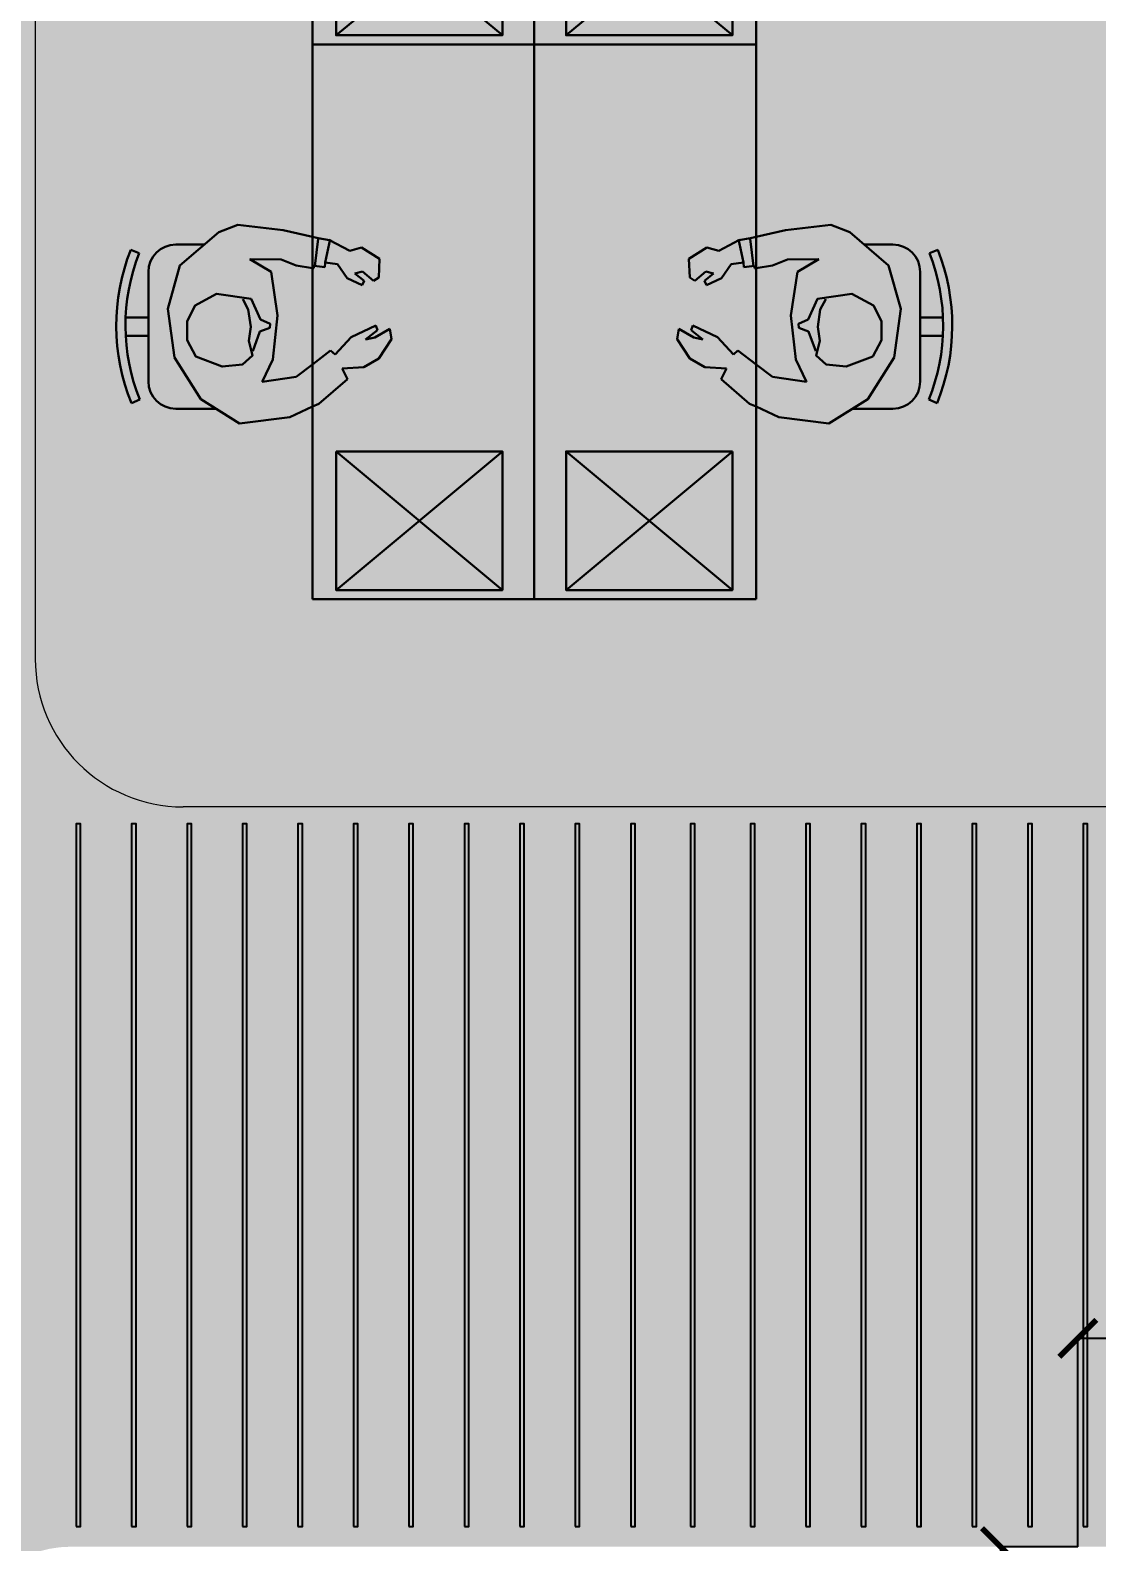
# Model space of a CAD drawing. Header units: millimetres. Extents: x 263321 to 4958806, y 33647 to 987811.
# Drawn here: x 2348841 to 2351726, y 487296 to 491383 of the extents above; entities that cross this region are included whole.
import ezdxf

# ---------------------------------------------------------------- set-up
doc = ezdxf.new("R2010")
doc.units = ezdxf.units.MM
doc.header["$PDMODE"] = 3
for name, color, linetype, lineweight in [('A-FURN-MODULAR', 6, 'Continuous', 18), ('A-FURN-TABLE-GROMMET', 7, 'Continuous', 9), ('FURNITURE', 30, 'Continuous', 5)]:
    doc.layers.add(name, color=color, linetype=linetype, lineweight=lineweight)
for name, color, linetype in [('CEILING TOA', 7, 'Continuous'), ('FLOORING TOA', 7, 'Continuous'), ('PARTITION DIM.', 250, 'Continuous')]:
    doc.layers.add(name, color=color, linetype=linetype)
doc.styles.get("Standard").update_dxf_attribs({"font": 'arial.ttf'})
doc.styles.add('TEXT @ 150', font='arial.ttf', dxfattribs={"height": 225})
doc.dimstyles.new('DIM @ 150', dxfattribs={"dimtxt": 225, "dimasz": 100, "dimexe": 1, "dimexo": 0, "dimgap": 0.5, "dimtad": 0, "dimdec": 0, "dimzin": 0, "dimdsep": 46, "dimtxsty": 'TEXT @ 150', "dimblk": 'ARCHTICK', "dimcen": -2, "dimclrd": 8, "dimclre": 8, "dimclrt": 7, "dimadec": 0, "dimazin": 0, "dimtfac": 1, "dimtdec": 0, "dimtofl": 0, "dimtmove": 0, "dimatfit": 3, "dimldrblk": 'OPEN90', "dimfxl": 1, "dimtolj": 1, "dimtzin": 0, "dimlwd": -1, "dimlwe": -1, "dimarcsym": 0})

# ---------------------------------------------------------------- blocks, each defined once
blk = doc.blocks.new('EWDSXC')
at = {"layer": 'FURNITURE', "color": 20, "lineweight": 30}
for p, q in [((2181354.7, 122523.5), (2181804.7, 122898.5)), ((2181354.7, 122898.5), (2181804.7, 122523.5)), ((2181890.8, 121423.5), (2181290.8, 121423.5))]:
    blk.add_line(p, q, dxfattribs=at)
at = {"layer": 'FURNITURE', "color": 8, "lineweight": 30}
for p, q in [((2181093.5, 122448.2, 0), (2180988.7, 122382.5, 0)), ((2181229.6, 122430.8, 0), (2181093.5, 122448.2, 0)), ((2181029.8, 122408.2, 0), (2180920.8, 122408.2, 0)), ((2181290.8, 122402.6, 0), (2181229.6, 122430.8, 0)), ((2181308.1, 122394.6, 0), (2181290.8, 122402.6, 0)), ((2180988.7, 122382.5, 0), (2180917.2, 122269.7, 0)), ((2181385.3, 122328.3, 0), (2181308.1, 122394.6, 0)), ((2180846.8, 122334.2, 0), (2180846.8, 122038.2, 0)), ((2181183.6, 122274.7, 0), (2181154.5, 122335.4, 0)), ((2181154.5, 122335.4, 0), (2181246.3, 122322.2, 0)), ((2181290.8, 122288.2, 0), (2181246.3, 122322.2, 0)), ((2181370.8, 122299.7, 0), (2181385.3, 122328.3, 0)), ((2181196.3, 122156, 0), (2181183.6, 122274.7, 0)), ((2181290.8, 122288.2, 0), (2181339.7, 122250.9, 0)), ((2181429.8, 122296.2, 0), (2181370.8, 122299.7, 0)), ((2181470.4, 122272.3, 0), (2181429.8, 122296.2, 0)), ((2180917.2, 122269.7, 0), (2180899.1, 122138.1, 0)), ((2181339.7, 122250.9, 0), (2181352.2, 122262, 0)), ((2181352.2, 122262, 0), (2181395.1, 122214.3, 0)), ((2181504.2, 122220.5, 0), (2181470.4, 122272.3, 0)), ((2181395.1, 122214.3, 0), (2181461.8, 122183.1, 0)), ((2181466.7, 122196, 0), (2181434.4, 122221.3, 0)), ((2181434.4, 122221.3, 0), (2181459.2, 122215.6, 0)), ((2181459.2, 122215.6, 0), (2181499.8, 122192.4, 0)), ((2181461.8, 122183.1, 0), (2181466.7, 122196, 0)), ((2181499.8, 122192.4, 0), (2181504.2, 122220.5, 0)), ((2181179, 122037.9, 0), (2181196.3, 122156, 0)), ((2180899.1, 122138.1, 0), (2180932.1, 122020.8, 0)), ((2181424.8, 122073.8, 0), (2181384.6, 122055.1, 0)), ((2181430.2, 122062.6, 0), (2181424.8, 122073.8, 0)), ((2181384.6, 122055.1, 0), (2181358.1, 122017.3, 0)), ((2181405.7, 122042.3, 0), (2181430.2, 122062.6, 0)), ((2181426.5, 122037.5, 0), (2181405.7, 122042.3, 0)), ((2181456.2, 122062.7, 0), (2181426.5, 122037.5, 0)), ((2181470, 122053.5, 0), (2181456.2, 122062.7, 0)), ((2181472.5, 122003.1, 0), (2181470, 122053.5, 0)), ((2180932.1, 122020.8, 0), (2181037.2, 121931, 0)), ((2181121.3, 122003.8, 0), (2181205.9, 122005.1, 0)), ((2181205.9, 122005.1, 0), (2181246.3, 122020.5, 0)), ((2181290.8, 122028, 0), (2181246.3, 122020.5, 0)), ((2181294.6, 122027.8, 0), (2181290.1, 122028, 0)), ((2181295.2, 122021.6, 0), (2181294.6, 122027.8, 0)), ((2181323.9, 122025.1, 0), (2181295.2, 122021.6, 0)), ((2181325.1, 122012.8, 0), (2181323.9, 122025.1, 0)), ((2181358.1, 122017.3, 0), (2181325.1, 122012.8, 0)), ((2181423.6, 121972.4, 0), (2181472.5, 122003.1, 0)), ((2180920.8, 121964.2, 0), (2180998.3, 121964.2, 0)), ((2181306.2, 121947.3, 0), (2181337.2, 121952.2, 0)), ((2181337.2, 121952.2, 0), (2181391.8, 121981.6, 0)), ((2181391.8, 121981.6, 0), (2181423.6, 121972.4, 0)), ((2181037.2, 121931, 0), (2181088.5, 121911.2, 0)), ((2181088.5, 121911.2, 0), (2181211.3, 121925.1, 0)), ((2181290.8, 121943.7, 0), (2181211.3, 121925.1, 0)), ((2181290.8, 121943.7, 0), (2181306.2, 121947.3, 0))]:
    blk.add_line(p, q, dxfattribs=at)
at = {"layer": 'FURNITURE', "color": 20, "lineweight": 30}
for points in [[(2181290.8, 122923.5), (2181290.8, 121423.5), (2181890.8, 121423.5), (2181890.8, 122923.5)], [(2181354.7, 122523.5), (2181354.7, 122898.5), (2181804.7, 122898.5), (2181804.7, 122523.5)]]:
    blk.add_lwpolyline(points, close=True, dxfattribs=at)
at = {"layer": 'FURNITURE', "color": 8, "lineweight": 30, "elevation": 0}
for points in [[(2180801, 122392.9), (2180823.8, 122383.6)], [(2181102.2, 122111.7), (2181117.2, 122140.2), (2181123.6, 122186.5), (2181118.7, 122225), (2181128.6, 122264.2), (2181101.5, 122288.5), (2181046.8, 122294.4), (2180974.9, 122267.2), (2180951.6, 122222.4), (2180951.6, 122171.8), (2180973, 122129), (2181031.3, 122097.9), (2181124.6, 122111.5), (2181150, 122166.6), (2181176.4, 122178.7), (2181175, 122189.4), (2181148.6, 122199.4), (2181129.4, 122252.8)], [(2180784.7, 122210.7), (2180846.8, 122210.7)], [(2180784.7, 122161.4), (2180846.8, 122161.4)], [(2181179, 122037.9), (2181121.3, 122003.8)], [(2181297.6, 122023.1), (2181306.6, 121949.2)], [(2181325.1, 122012.8), (2181338.7, 121949.9)], [(2180799, 121978.7), (2180821.8, 121988)]]:
    blk.add_lwpolyline(points, dxfattribs=at)
blk.add_lwpolyline([(2181290.1, 122028, 0.034638), (2181290.8, 122038.2), (2181290.8, 122288.2)], format="xyb", dxfattribs=at)
at = {"layer": 'FURNITURE', "color": 8, "lineweight": 30}
for centre, radius, start, end in [((2180920.8, 122334.2, 0), 74, 89.9999, 179.9999), ((2181317.2, 122183.3, 0), 557.1, 157.9006, 201.542), ((2181317.2, 122183.3, 0), 532.5, 157.9006, 201.5161), ((2180920.8, 122038.2, 0), 74, 179.9999, 269.9999)]:
    blk.add_arc(centre, radius, start, end, dxfattribs=at)
blk = doc.blocks.new('_ArchTick')
at = {"color": 0, "linetype": 'ByBlock', "const_width": 0.15}
blk.add_lwpolyline([(-0.5, -0.5), (0.5, 0.5)], dxfattribs=at)
blk = doc.blocks.new('*D651')
at = {"layer": 'Defpoints', "color": 0, "transparency": 16777216}
for p in [(2351675, 487283.1), (2351465.5, 484483.1), (2351675, 484483.1, 0)]:
    blk.add_point(p, dxfattribs=at)
at = {"layer": 'PARTITION DIM.', "color": 8, "transparency": 16777216}
for p, q in [((2351675, 487283.1), (2351464.5, 487283.1)), ((2351465.5, 487283.1), (2351465.5, 486258.6)), ((2351465.5, 484483.1), (2351465.5, 485507.6)), ((2351675, 484483.1), (2351464.5, 484483.1))]:
    blk.add_line(p, q, dxfattribs=at)
at = {"layer": 'PARTITION DIM.', "color": 8, "transparency": 16777216, "xscale": 100, "yscale": 100, "zscale": 100}
for p, rotation in [((2351465.5, 487283.1), 90), ((2351465.5, 484483.1), 270)]:
    blk.add_blockref('_ArchTick', p, dxfattribs=dict(at, rotation=rotation))
at = {"layer": 'PARTITION DIM.', "color": 7, "transparency": 16777216, "insert": (2351465.5, 485883.1), "char_height": 250, "attachment_point": 5, "rotation": 90}
blk.add_mtext('\\A1;2800', dxfattribs=at)
blk = doc.blocks.new('_Open90')
at = {"color": 0, "linetype": 'ByBlock'}
for p, q in [((-0.5, 0.5), (0, 0)), ((0, 0), (-1, 0)), ((0, 0), (-0.5, -0.5))]:
    blk.add_line(p, q, dxfattribs=at)
blk = doc.blocks.new('*D652')
at = {"layer": 'Defpoints', "color": 0, "transparency": 16777216}
for p in [(2352001.6, 487846.4), (2351675, 487283.1), (2352001.6, 487224.6, 0)]:
    blk.add_point(p, dxfattribs=at)
at = {"layer": 'PARTITION DIM.', "color": 8, "transparency": 16777216}
for p, q in [((2351675, 487283.1), (2351675, 487847.4)), ((2351675, 487846.4), (2352001.6, 487846.4)), ((2352001.6, 487224.6), (2352001.6, 487847.4)), ((2352001.6, 487846.4), (2352101.6, 487846.4))]:
    blk.add_line(p, q, dxfattribs=at)
at = {"layer": 'PARTITION DIM.', "color": 8, "transparency": 16777216, "xscale": 100, "yscale": 100, "zscale": 100, "rotation": 180}
blk.add_blockref('_ArchTick', (2351675, 487846.4), dxfattribs=at)
at = {"layer": 'PARTITION DIM.', "color": 8, "transparency": 16777216, "xscale": 100, "yscale": 100, "zscale": 100}
blk.add_blockref('_ArchTick', (2352001.6, 487846.4), dxfattribs=at)
at = {"layer": 'PARTITION DIM.', "color": 7, "transparency": 16777216, "insert": (2352378.2, 487846.4), "char_height": 250, "attachment_point": 5}
blk.add_mtext('\\A1;327', dxfattribs=at)

msp = doc.modelspace()

# ---------------------------------------------------------------- hatches: boundary and pattern name
at = {"layer": 'FLOORING TOA', "true_color": 0xc7c8ca}
h = msp.add_hatch(dxfattribs=at)
h.set_pattern_fill('EARTH', color=9, scale=120)
edge = h.paths.add_edge_path()
edge.add_line((2399150.3, 470683.1), (2406751.6, 470683.1))
edge.add_line((2406751.6, 470683.1), (2406751.6, 489283.1))
edge.add_line((2406751.6, 489283.1), (2406777, 491421.9))
edge.add_line((2406777, 491421.9), (2410711.6, 491383.1))
edge.add_line((2410711.6, 491383.1), (2410711.6, 490662.8))
edge.add_line((2410711.6, 490662.8), (2412251.6, 490662.8))
edge.add_line((2412251.6, 490662.8), (2412251.6, 491383.1))
edge.add_line((2412251.6, 491383.1), (2413501.6, 491383.1))
edge.add_line((2413501.6, 491383.1), (2413501.6, 490641.9))
edge.add_line((2413501.6, 490641.9), (2414541.6, 490641.9))
edge.add_line((2414541.6, 490641.9), (2414541.6, 491383.1))
edge.add_line((2414541.6, 491383.1), (2419059.8, 491383.1))
edge.add_line((2419059.8, 491383.1), (2419290.9, 492883.1))
edge.add_line((2419290.9, 492883.1), (2413191.6, 492883.1))
edge.add_line((2413191.6, 492883.1), (2413191.6, 495458.2))
edge.add_line((2413191.6, 495458.2), (2416206.2, 495458.2))
edge.add_line((2416206.2, 495458.2), (2416206.2, 496558.2))
edge.add_line((2416206.2, 496558.2), (2413191.6, 496558.2))
edge.add_line((2413191.6, 496558.2), (2413191.6, 498963.1))
edge.add_line((2413191.6, 498963.1), (2411651.6, 498963.1))
edge.add_line((2411651.6, 498963.1), (2411651.6, 492883.1))
edge.add_line((2411651.6, 492883.1), (2404451.6, 492883.1))
edge.add_line((2404451.6, 492883.1), (2404452.6, 502283.1))
edge.add_line((2404452.6, 502283.1), (2402951.6, 502283.1))
edge.add_line((2402951.6, 502283.1), (2402951.4, 497183.5))
edge.add_line((2402951.4, 497183.5), (2402951.6, 497133.1))
edge.add_line((2402951.6, 497133.1), (2399951.6, 497133.1))
edge.add_line((2399951.6, 497133.1), (2399951.6, 505326.9))
edge.add_arc((2397396.4, -38564.5), 543897.4, 89.730828, 95.307778)
edge.add_line((2347082.8, 503000.8), (2347082.9, 472483.1))
edge.add_line((2347082.9, 472483.1), (2343851.6, 472483.1))
edge.add_line((2343851.6, 472483.1), (2343851.6, 458383.2))
edge.add_line((2343851.6, 458383.2), (2354252.4, 458383.2))
edge.add_line((2354252.4, 458383.2), (2354252.7, 455753.4))
edge.add_arc((2374151.3, 141679.3), 314703.8, 88.069715, 93.625218, ccw=False)
edge.add_line((2384751.6, 456204.5), (2384751.6, 459200.3))
edge.add_line((2384751.6, 459200.3), (2394751.8, 459200.3))
edge.add_line((2394751.8, 459200.3), (2394749.6, 457484.3))
edge.add_line((2394749.6, 457484.3), (2395751.6, 457483.1))
edge.add_line((2395751.6, 457483.1), (2395751.6, 458383.1))
edge.add_line((2395751.6, 458383.1), (2396651.6, 458383.1))
edge.add_line((2396651.6, 458383.1), (2396651.6, 459197.4))
edge.add_line((2396651.6, 459197.4), (2399811.2, 459198))
edge.add_line((2399811.2, 459198), (2399811.2, 460833.1))
edge.add_line((2399811.2, 460833.1), (2398551.6, 460833.1))
edge.add_line((2398551.6, 460833.1), (2398551.6, 466883.1))
edge.add_line((2398551.6, 466883.1), (2403551.7, 466883.1))
edge.add_line((2403551.7, 466883.1), (2403551.7, 465533.1))
edge.add_line((2403551.7, 465533.1), (2407851.7, 465533.1))
edge.add_line((2407851.7, 465533.1), (2407851.7, 460783.1))
edge.add_line((2407851.7, 460783.1), (2409491.6, 460783.1))
edge.add_line((2409491.6, 460783.1), (2409496.3, 466883.1))
edge.add_line((2409496.3, 466883.1), (2415285.8, 466883.1))
edge.add_line((2415285.8, 466883.1), (2415516.9, 468383.1))
edge.add_line((2415516.9, 468383.1), (2399151.6, 468383.1))
edge.add_arc((2399151.6, 468983.1), 600, 180.0002, 269.9977, ccw=False)
edge.add_line((2398551.6, 468983.1), (2398551.6, 470083.1))
edge.add_arc((2399151.6, 470083.1), 600, 90.125, 179.9999, ccw=False)
edge = h.paths.add_edge_path(flags=16)
edge.add_line((2350804.3, 495933.1), (2349254.3, 495933.1))
edge.add_arc((2349254.3, 495533.1), 400, 90.0003, 179.7889)
edge.add_line((2348854.3, 495534.5), (2348854.3, 492844.4))
edge.add_line((2348854.3, 492844.4), (2350804.3, 492844.4))
edge.add_line((2350804.3, 492844.4), (2350804.3, 495933.1))
h.paths.add_polyline_path([(2380451.6, 495933.1), (2394411.6, 495933.1), (2394411.6, 489283.1), (2388129.7, 489289.9), (2388129.7, 487283.1), (2379984.7, 487283), (2379984.7, 489283.1), (2380551.6, 489283.1)], flags=16)
edge = h.paths.add_edge_path(flags=16)
edge.add_line((2404951.6, 487283.1), (2348951.6, 487283.1))
edge.add_arc((2348951.6, 486983.1), 300, 90, 179.997)
edge.add_line((2348651.6, 486983.1), (2348650.9, 472483.1))
edge.add_line((2348650.9, 472483.1), (2404951.6, 472483.1))
edge.add_line((2404951.6, 472483.1), (2404951.6, 487283.1))
h.paths.add_polyline_path([(2396751.6, 460833.1), (2396751.6, 464283.1)], flags=16)

# ---------------------------------------------------------------- linework, layer by layer
at = {"layer": 'A-FURN-TABLE-GROMMET'}
for p, q in [((2348854.3, 495533.1, 0), (2348854.3, 489682.2, 0)), ((2380472.9, 489283.1, 0), (2349254.3, 489283.3, 0))]:
    msp.add_line(p, q, dxfattribs=at)
msp.add_arc((2349254.3, 489683.3, 0), 400, 179.9996, 269.9996, dxfattribs=at)
at = {"layer": 'CEILING TOA', "elevation": 0}
for points in [[(2348965.1, 487337.2), (2348977.1, 487337.2), (2348977.1, 489237.2), (2348965.1, 489237.2)], [(2349115.1, 487337.2), (2349127.1, 487337.2), (2349127.1, 489237.2), (2349115.1, 489237.2)], [(2349265.1, 487337.2), (2349277.1, 487337.2), (2349277.1, 489237.2), (2349265.1, 489237.2)], [(2349415.1, 487337.2), (2349427.1, 487337.2), (2349427.1, 489237.2), (2349415.1, 489237.2)], [(2349565.1, 487337.2), (2349577.1, 487337.2), (2349577.1, 489237.2), (2349565.1, 489237.2)], [(2349715.1, 487337.2), (2349727.1, 487337.2), (2349727.1, 489237.2), (2349715.1, 489237.2)], [(2349865.1, 487337.2), (2349877.1, 487337.2), (2349877.1, 489237.2), (2349865.1, 489237.2)], [(2350015.1, 487337.2), (2350027.1, 487337.2), (2350027.1, 489237.2), (2350015.1, 489237.2)], [(2350165.1, 487337.2), (2350177.1, 487337.2), (2350177.1, 489237.2), (2350165.1, 489237.2)], [(2350315.1, 487337.2), (2350327.1, 487337.2), (2350327.1, 489237.2), (2350315.1, 489237.2)], [(2350465.1, 487337.2), (2350477.1, 487337.2), (2350477.1, 489237.2), (2350465.1, 489237.2)], [(2350627.1, 487337.2), (2350639.1, 487337.2), (2350639.1, 489237.2), (2350627.1, 489237.2)], [(2350789.1, 487337.2), (2350801.1, 487337.2), (2350801.1, 489237.2), (2350789.1, 489237.2)], [(2350939.1, 487337.2), (2350951.1, 487337.2), (2350951.1, 489237.2), (2350939.1, 489237.2)], [(2351089.1, 487337.2), (2351101.1, 487337.2), (2351101.1, 489237.2), (2351089.1, 489237.2)], [(2351239.1, 487337.2), (2351251.1, 487337.2), (2351251.1, 489237.2), (2351239.1, 489237.2)], [(2351389.1, 487337.2), (2351401.1, 487337.2), (2351401.1, 489237.2), (2351389.1, 489237.2)], [(2351539.1, 487337.2), (2351551.1, 487337.2), (2351551.1, 489237.2), (2351539.1, 489237.2)], [(2351689.1, 487337.2), (2351701.1, 487337.2), (2351701.1, 489237.2), (2351689.1, 489237.2)]]:
    msp.add_lwpolyline(points, close=True, dxfattribs=at)

# ---------------------------------------------------------------- block references
at = {"layer": 'A-FURN-MODULAR', "xscale": -1, "rotation": 180}
for p in [(168313.5, 614267.9, 0), (168313.5, 612767.9, 0)]:
    msp.add_blockref('EWDSXC', p, dxfattribs=at)
at = {"layer": 'A-FURN-MODULAR', "rotation": 180}
for p in [(4532095.1, 614267.9, 0), (4532095.1, 612767.9, 0)]:
    msp.add_blockref('EWDSXC', p, dxfattribs=at)

# ---------------------------------------------------------------- dimensions: what is measured, and where the dimension line sits
at = {"layer": 'PARTITION DIM.'}
dim = msp.add_linear_dim(base=(2352001.6, 487846.4), p1=(2351675, 487283.1), p2=(2352001.6, 487224.6, 0), dimstyle='DIM @ 150', override={"dimtxt": 250, "dimtxsty": 'Standard', "dimarcsym": 1}, dxfattribs=at)
dim.commit()
dim.dimension.update_dxf_attribs({"geometry": '*D652', "text_midpoint": (2352378.2, 487846.4), "dimtype": 160})
dim = msp.add_linear_dim(base=(2351465.5, 484483.1), p1=(2351675, 487283.1), p2=(2351675, 484483.1, 0), angle=90, dimstyle='DIM @ 150', override={"dimtxt": 250, "dimtxsty": 'Standard', "dimarcsym": 1}, dxfattribs=at)
dim.commit()
dim.dimension.update_dxf_attribs({"geometry": '*D651', "text_midpoint": (2351465.5, 485883.1)})

doc.saveas('drawing.dxf')
